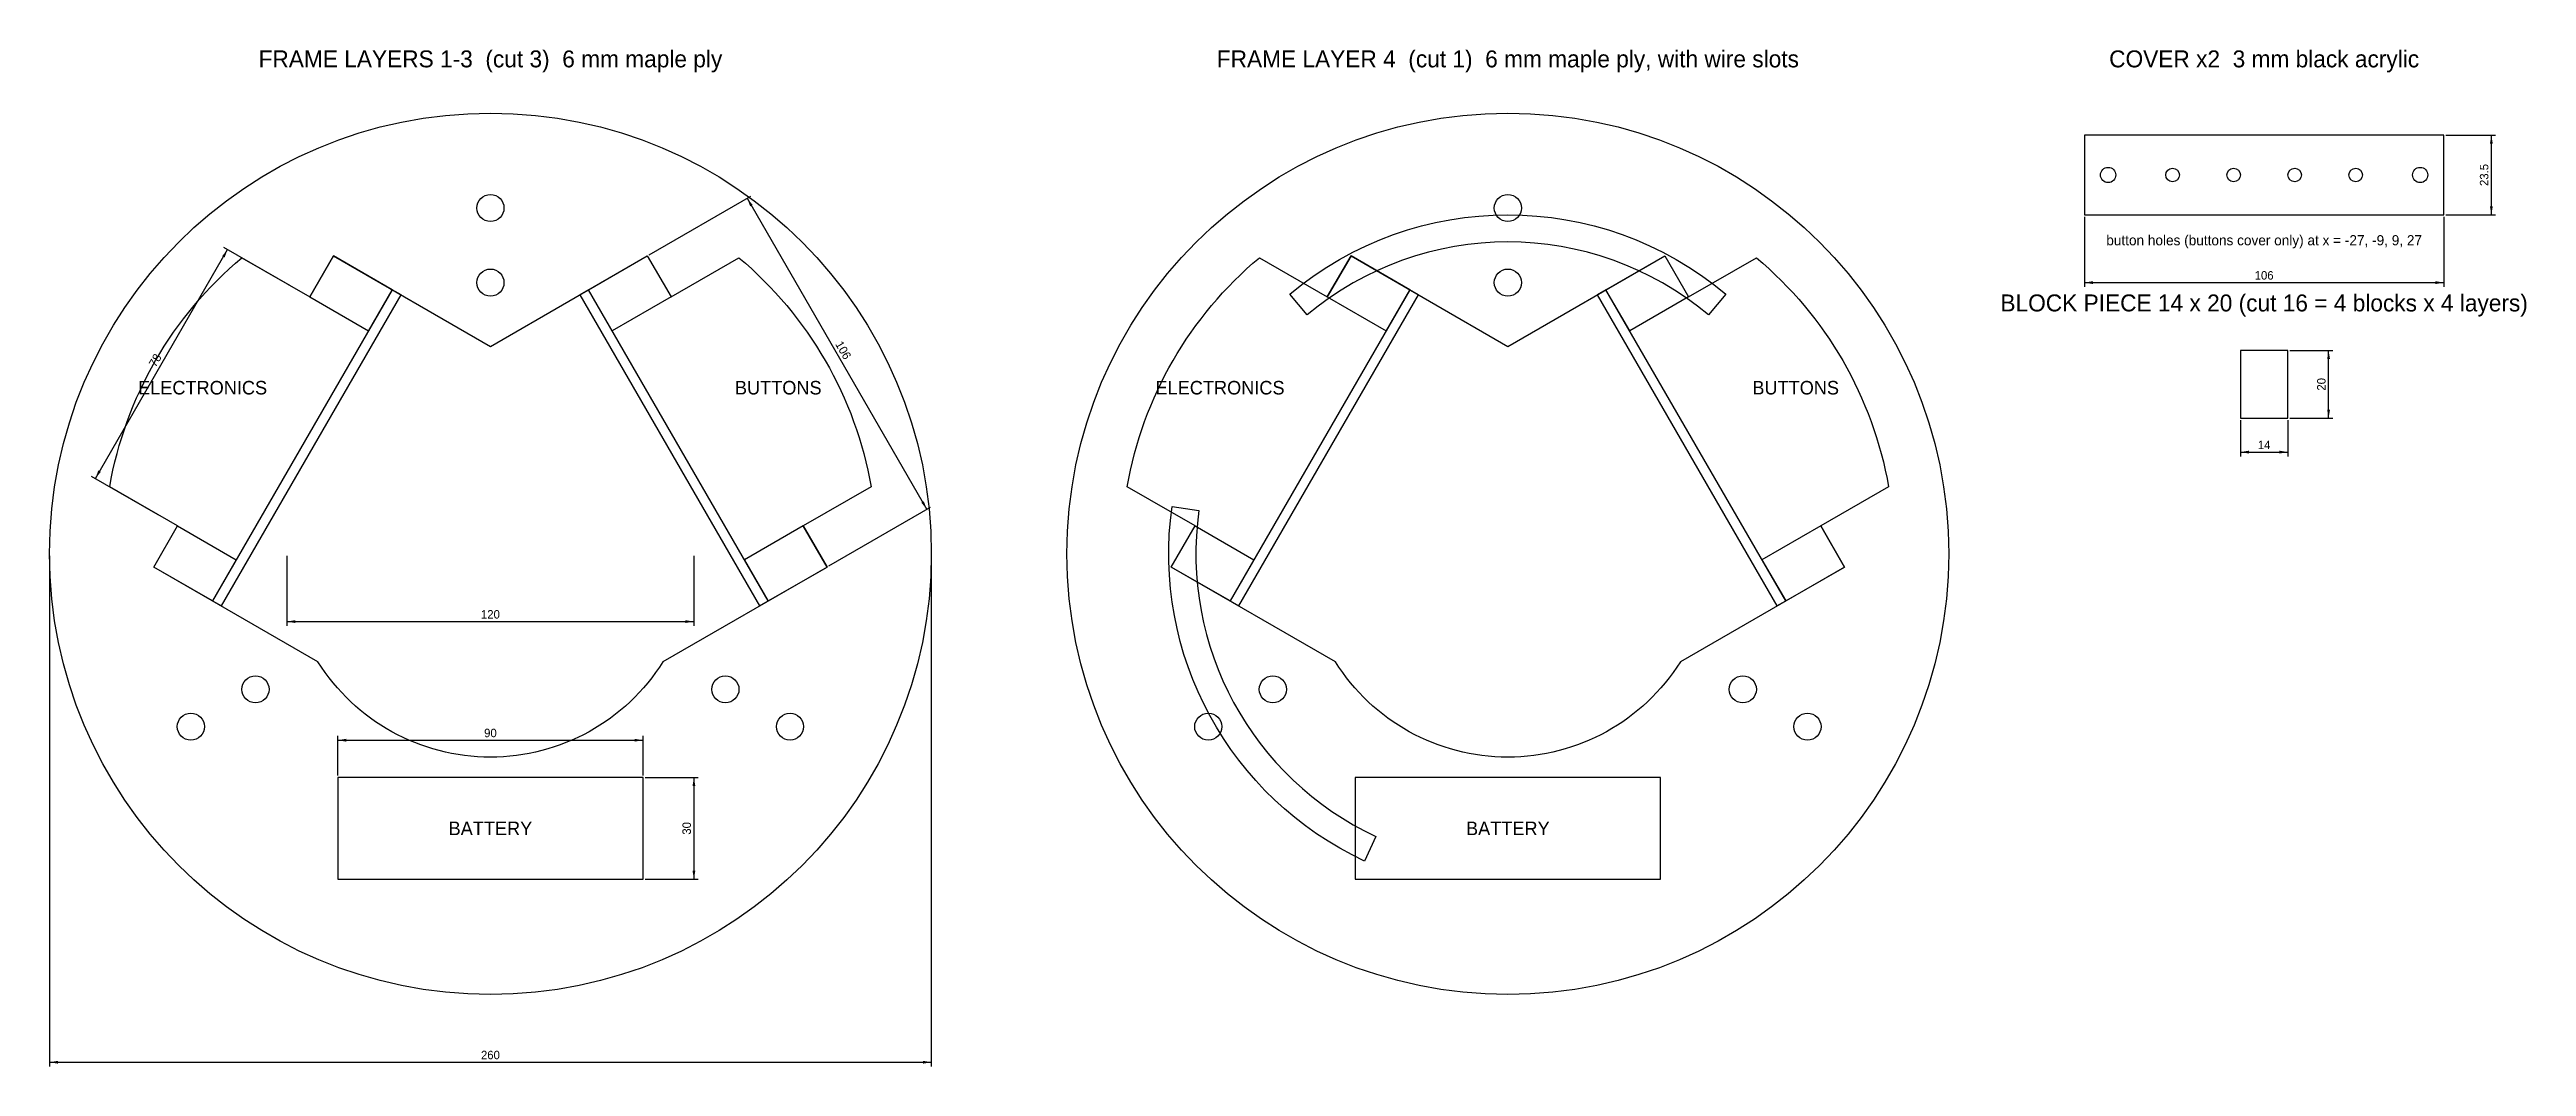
# Model space of a CAD drawing. Header units: millimetres. Extents: x -130 to 600, y -151 to 149.
import ezdxf
from ezdxf.enums import TextEntityAlignment as Align

# ---------------------------------------------------------------- set-up
doc = ezdxf.new("R2010")
doc.units = ezdxf.units.MM
for name, color, linetype in [('BLOCKS', 8, 'Continuous'), ('CUT_INSIDE', 5, 'Continuous'), ('CUT_OUTSIDE', 1, 'Continuous'), ('DIMS', 2, 'Continuous'), ('DRILL_BACK', 6, 'Continuous'), ('DRILL_FRONT', 3, 'Continuous'), ('NOTES', 7, 'Continuous')]:
    doc.layers.add(name, color=color, linetype=linetype)
doc.dimstyles.new('ISO-25', dxfattribs={"dimtxt": 2.5, "dimasz": 2.5, "dimexe": 1.25, "dimexo": 0.625, "dimtad": 1, "dimdsep": 46, "dimtxsty": 'Standard', "dimcen": 2.5, "dimadec": 0, "dimazin": 0, "dimtfac": 1, "dimtdec": 4, "dimtmove": 0, "dimatfit": 3, "dimfxl": 1, "dimtzin": 0, "dimarcsym": 0})

# ---------------------------------------------------------------- blocks, each defined once
blk = doc.blocks.new('*D1')
at = {"layer": 'DIMS', "color": 0}
for p, q in [((-130, -0.62), (-130, -151.25)), ((130, -0.62), (130, -151.25)), ((-130, -150), (130, -150))]:
    blk.add_line(p, q, dxfattribs=at)
for points in [[(-130, -150), (-127.5, -150.42), (-127.5, -149.58)], [(130, -150), (127.5, -149.58), (127.5, -150.42)]]:
    blk.add_solid(points, dxfattribs=at)
at = {"layer": 'DIMS', "color": 0, "insert": (0, -147.88), "char_height": 2.5, "attachment_point": 5}
blk.add_mtext('260', dxfattribs=at)
blk = doc.blocks.new('*D2')
at = {"layer": 'DIMS', "color": 0}
for p, q in [((-60, -0.62), (-60, -21.25)), ((60, -0.62), (60, -21.25)), ((-60, -20), (60, -20))]:
    blk.add_line(p, q, dxfattribs=at)
for points in [[(-60, -20), (-57.5, -20.42), (-57.5, -19.58)], [(60, -20), (57.5, -19.58), (57.5, -20.42)]]:
    blk.add_solid(points, dxfattribs=at)
at = {"layer": 'DIMS', "color": 0, "insert": (0, -17.88), "char_height": 2.5, "attachment_point": 5}
blk.add_mtext('120', dxfattribs=at)
blk = doc.blocks.new('*D3')
at = {"layer": 'DIMS', "color": 0}
for p, q in [((-45, -65.38), (-45, -53.75)), ((-45, -55), (45, -55)), ((45, -65.38), (45, -53.75))]:
    blk.add_line(p, q, dxfattribs=at)
for points in [[(-45, -55), (-42.5, -55.42), (-42.5, -54.58)], [(45, -55), (42.5, -54.58), (42.5, -55.42)]]:
    blk.add_solid(points, dxfattribs=at)
at = {"layer": 'DIMS', "color": 0, "insert": (0, -52.88), "char_height": 2.5, "attachment_point": 5}
blk.add_mtext('90', dxfattribs=at)
blk = doc.blocks.new('*D4')
at = {"layer": 'DIMS', "color": 0}
for p, q in [((45.62, -66), (61.25, -66)), ((60, -66), (60, -96)), ((45.62, -96), (61.25, -96))]:
    blk.add_line(p, q, dxfattribs=at)
for points in [[(60, -66), (59.58, -68.5), (60.42, -68.5)], [(60, -96), (60.42, -93.5), (59.58, -93.5)]]:
    blk.add_solid(points, dxfattribs=at)
at = {"layer": 'DIMS', "color": 0, "insert": (57.88, -81), "char_height": 2.5, "attachment_point": 5, "rotation": 90}
blk.add_mtext('30', dxfattribs=at)
blk = doc.blocks.new('*D5')
at = {"layer": 'DIMS', "color": 0}
for p, q in [((46.79, 88.21), (76.77, 105.52)), ((75.69, 104.9), (128.69, 13.1)), ((99.79, -3.59), (129.77, 13.73))]:
    blk.add_line(p, q, dxfattribs=at)
for points in [[(75.69, 104.9), (76.58, 102.53), (77.3, 102.94)], [(128.69, 13.1), (127.8, 15.47), (127.08, 15.06)]]:
    blk.add_solid(points, dxfattribs=at)
at = {"layer": 'DIMS', "color": 0, "insert": (104.03, 60.06), "char_height": 2.5, "attachment_point": 5, "rotation": 300.00003}
blk.add_mtext('106', dxfattribs=at)
blk = doc.blocks.new('*D6')
at = {"layer": 'DIMS', "color": 0}
for p, q in [((-116.49, 22.22), (-77.49, 89.77)), ((-58.98, 79.09), (-78.58, 90.4)), ((-97.98, 11.54), (-117.58, 22.85))]:
    blk.add_line(p, q, dxfattribs=at)
for points in [[(-77.49, 89.77), (-79.11, 87.82), (-78.38, 87.4)], [(-116.49, 22.22), (-114.88, 24.18), (-115.61, 24.6)]]:
    blk.add_solid(points, dxfattribs=at)
at = {"layer": 'DIMS', "color": 0, "insert": (-98.84, 57.06), "char_height": 2.5, "attachment_point": 5, "rotation": 60.00001}
blk.add_mtext('78', dxfattribs=at)
blk = doc.blocks.new('*D7')
at = {"layer": 'DIMS', "color": 0}
for p, q in [((470, 99.38), (470, 78.75)), ((576, 99.38), (576, 78.75)), ((470, 80), (576, 80))]:
    blk.add_line(p, q, dxfattribs=at)
for points in [[(470, 80), (472.5, 79.58), (472.5, 80.42)], [(576, 80), (573.5, 80.42), (573.5, 79.58)]]:
    blk.add_solid(points, dxfattribs=at)
at = {"layer": 'DIMS', "color": 0, "insert": (523, 82.12), "char_height": 2.5, "attachment_point": 5}
blk.add_mtext('106', dxfattribs=at)
blk = doc.blocks.new('*D8')
at = {"layer": 'DIMS', "color": 0}
for p, q in [((576.62, 123.5), (591.25, 123.5)), ((590, 100), (590, 123.5)), ((576.62, 100), (591.25, 100))]:
    blk.add_line(p, q, dxfattribs=at)
for points in [[(590, 123.5), (589.58, 121), (590.42, 121)], [(590, 100), (590.42, 102.5), (589.58, 102.5)]]:
    blk.add_solid(points, dxfattribs=at)
at = {"layer": 'DIMS', "color": 0, "insert": (587.88, 111.75), "char_height": 2.5, "attachment_point": 5, "rotation": 90}
blk.add_mtext('23.5', dxfattribs=at)
blk = doc.blocks.new('*D9')
at = {"layer": 'DIMS', "color": 0}
for p, q in [((516, 39.38), (516, 28.75)), ((530, 39.38), (530, 28.75)), ((516, 30), (530, 30))]:
    blk.add_line(p, q, dxfattribs=at)
for points in [[(516, 30), (518.5, 29.58), (518.5, 30.42)], [(530, 30), (527.5, 30.42), (527.5, 29.58)]]:
    blk.add_solid(points, dxfattribs=at)
at = {"layer": 'DIMS', "color": 0, "insert": (523, 32.12), "char_height": 2.5, "attachment_point": 5}
blk.add_mtext('14', dxfattribs=at)
blk = doc.blocks.new('*D10')
at = {"layer": 'DIMS', "color": 0}
for p, q in [((530.62, 60), (543.25, 60)), ((542, 40), (542, 60)), ((530.62, 40), (543.25, 40))]:
    blk.add_line(p, q, dxfattribs=at)
for points in [[(542, 60), (541.58, 57.5), (542.42, 57.5)], [(542, 40), (542.42, 42.5), (541.58, 42.5)]]:
    blk.add_solid(points, dxfattribs=at)
at = {"layer": 'DIMS', "color": 0, "insert": (539.88, 50), "char_height": 2.5, "attachment_point": 5, "rotation": 90}
blk.add_mtext('20', dxfattribs=at)

msp = doc.modelspace()

# ---------------------------------------------------------------- linework, layer by layer
at = {"layer": 'BLOCKS'}
for points in [[(-35.9256, 65.775), (-28.9256, 77.8993), (-46.2461, 87.8993), (-53.2461, 75.775)], [(35.9256, 65.775), (28.9256, 77.8993), (46.2461, 87.8993), (53.2461, 75.775)], [(264.0744, 65.775), (271.0744, 77.8993), (253.7539, 87.8993), (246.7539, 75.775)], [(335.9256, 65.775), (328.9256, 77.8993), (346.2461, 87.8993), (353.2461, 75.775)], [(-79.3275, -15.3993), (-26.3275, 76.3993), (-28.9256, 77.8993), (-81.9256, -13.8993)], [(26.3275, 76.3993), (79.3275, -15.3993), (81.9256, -13.8993), (28.9256, 77.8993)], [(220.6725, -15.3993), (273.6725, 76.3993), (271.0744, 77.8993), (218.0744, -13.8993)], [(326.3275, 76.3993), (379.3275, -15.3993), (381.9256, -13.8993), (328.9256, 77.8993)], [(-74.9256, -1.775), (-81.9256, -13.8993), (-99.2461, -3.8993), (-92.2461, 8.225)], [(74.9256, -1.775), (81.9256, -13.8993), (99.2461, -3.8993), (92.2461, 8.225)], [(225.0744, -1.775), (218.0744, -13.8993), (200.7539, -3.8993), (207.7539, 8.225)], [(374.9256, -1.775), (381.9256, -13.8993), (399.2461, -3.8993), (392.2461, 8.225)]]:
    msp.add_lwpolyline(points, close=True, dxfattribs=at)
at = {"layer": 'CUT_INSIDE'}
for points in [[(235.7212, 76.6044, -0.36397023), (364.2788, 76.6044), (359.1365, 70.4761, 0.36397023), (240.8635, 70.4761)], [(0, 61.1991), (46.2461, 87.8993), (53.2461, 75.775), (73.2699, 87.3357, -0.17637368), (112.2699, 19.7857), (92.2461, 8.225), (99.2461, -3.8993), (50.8567, -31.837, -0.5537717), (-50.8567, -31.837), (-99.2461, -3.8993), (-92.2461, 8.225), (-112.2699, 19.7857, -0.17637368), (-73.2699, 87.3357), (-53.2461, 75.775), (-46.2461, 87.8993)], [(300, 61.1991), (346.2461, 87.8993), (353.2461, 75.775), (373.2699, 87.3357, -0.17637368), (412.2699, 19.7857), (392.2461, 8.225), (399.2461, -3.8993), (350.8567, -31.837, -0.5537717), (249.1433, -31.837), (200.7539, -3.8993), (207.7539, 8.225), (187.7301, 19.7857, -0.17637368), (226.7301, 87.3357), (246.7539, 75.775), (253.7539, 87.8993)], [(257.7382, -90.6308, -0.32975055), (200.9732, 13.9173), (208.8953, 12.8039, 0.32975055), (261.1191, -83.3803)]]:
    msp.add_lwpolyline(points, format="xyb", close=True, dxfattribs=at)
for points in [[(45, -66), (-45, -66), (-45, -96), (45, -96)], [(345, -66), (255, -66), (255, -96), (345, -96)]]:
    msp.add_lwpolyline(points, close=True, dxfattribs=at)
for centre, radius in [((477, 111.75), 2.25), ((496, 111.75), 2), ((514, 111.75), 2), ((532, 111.75), 2), ((550, 111.75), 2), ((569, 111.75), 2.25)]:
    msp.add_circle(centre, radius, dxfattribs=at)
at = {"layer": 'CUT_OUTSIDE'}
for points in [[(470, 100), (576, 100), (576, 123.5), (470, 123.5)], [(516, 40), (530, 40), (530, 60), (516, 60)]]:
    msp.add_lwpolyline(points, close=True, dxfattribs=at)
for centre in [(0, 0), (300, 0)]:
    msp.add_circle(centre, 130, dxfattribs=at)
at = {"layer": 'DRILL_BACK'}
for centre in [(0, 80), (300, 80), (-69.282, -40), (69.282, -40), (230.718, -40), (369.282, -40)]:
    msp.add_circle(centre, 4, dxfattribs=at)
at = {"layer": 'DRILL_FRONT'}
for centre in [(0, 102), (300, 102), (-88.3346, -51), (88.3346, -51), (211.6654, -51), (388.3346, -51)]:
    msp.add_circle(centre, 4, dxfattribs=at)

# ---------------------------------------------------------------- texts
at = {"layer": 'NOTES'}
for s, p in [('FRAME LAYERS 1-3  (cut 3)  6 mm maple ply', (0, 142)), ('FRAME LAYER 4  (cut 1)  6 mm maple ply, with wire slots', (300, 142)), ('COVER x2  3 mm black acrylic', (523, 142)), ('BLOCK PIECE 14 x 20 (cut 16 = 4 blocks x 4 layers)', (523, 70))]:
    msp.add_text(s, height=5, dxfattribs=at).set_placement(p, align=Align.BOTTOM_CENTER)
msp.add_text('button holes (buttons cover only) at x = -27, -9, 9, 27', height=3, dxfattribs=at).set_placement((523, 94), align=Align.TOP_CENTER)
for s, p in [('ELECTRONICS', (-84.8705, 49)), ('BUTTONS', (84.8705, 49)), ('ELECTRONICS', (215.1295, 49)), ('BUTTONS', (384.8705, 49)), ('BATTERY', (0, -81)), ('BATTERY', (300, -81))]:
    msp.add_text(s, height=4, dxfattribs=at).set_placement(p, align=Align.MIDDLE_CENTER)

# ---------------------------------------------------------------- dimensions: what is measured, and where the dimension line sits
at = {"layer": 'DIMS'}
for base, p1, p2, picture, middle in [((590, 111), (576, 100), (576, 123.5), '*D8', (587.875, 111.75)), ((542, 50), (530, 40), (530, 60), '*D10', (539.875, 50)), ((60, -81), (45, -66), (45, -96), '*D4', (57.875, -81))]:
    dim = msp.add_linear_dim(base=base, p1=p1, p2=p2, angle=90, dimstyle='ISO-25', dxfattribs=at)
    dim.commit()
    dim.dimension.update_dxf_attribs({"geometry": picture, "text_midpoint": middle})
for p1, p2, distance, picture, middle in [((46.2461, 87.8993), (99.2461, -3.8993), 34, '*D5', (104.0313, 60.0625)), ((-97.4423, 11.225), (-58.4423, 78.775), 21.9999, '*D6', (-98.8351, 57.0625))]:
    dim = msp.add_aligned_dim(p1=p1, p2=p2, distance=distance, dimstyle='ISO-25', dxfattribs=at)
    dim.commit()
    dim.dimension.update_dxf_attribs({"geometry": picture, "text_midpoint": middle})
for base, p1, p2, picture, middle in [((523, 80), (470, 100), (576, 100), '*D7', (523, 82.125)), ((523, 30), (516, 40), (530, 40), '*D9', (523, 32.125)), ((0, -150), (-130, 0), (130, 0), '*D1', (0, -147.875)), ((0, -20), (-60, 0), (60, 0), '*D2', (0, -17.875)), ((0, -55), (-45, -66), (45, -66), '*D3', (0, -52.875))]:
    dim = msp.add_linear_dim(base=base, p1=p1, p2=p2, dimstyle='ISO-25', dxfattribs=at)
    dim.commit()
    dim.dimension.update_dxf_attribs({"geometry": picture, "text_midpoint": middle})

doc.saveas('drawing.dxf')
